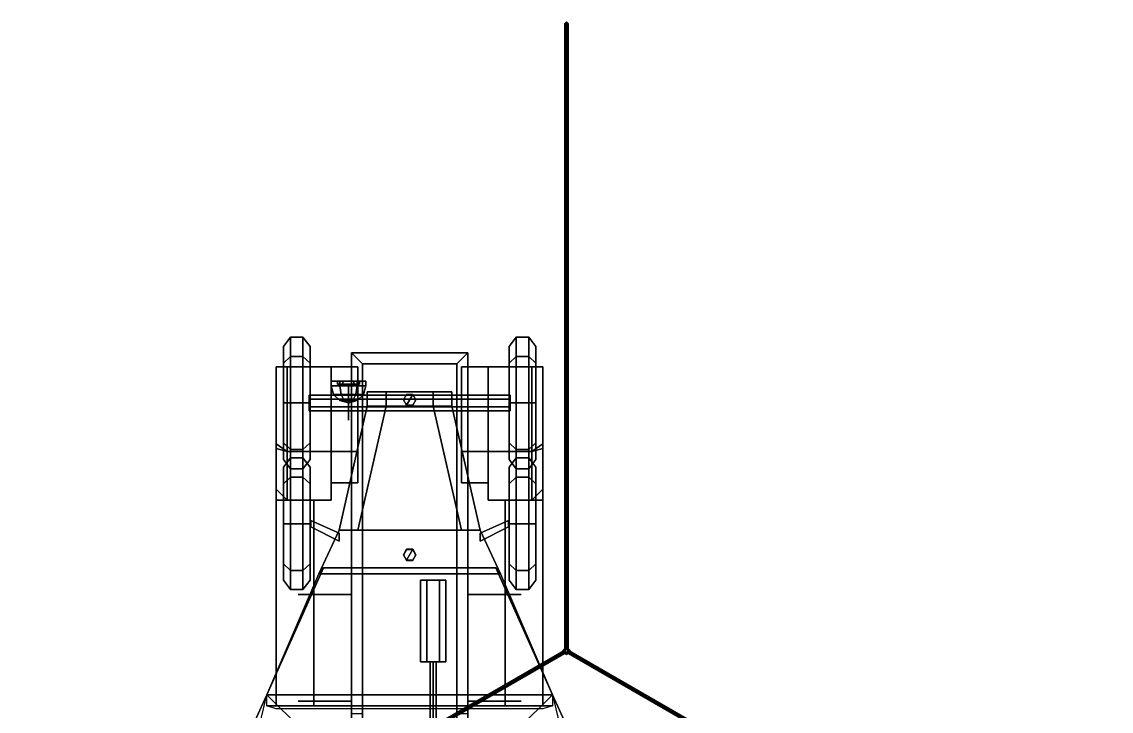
# Model space of a CAD drawing. Extents: x -2.47 to 4.47, y -3.03 to 4.01.
# Drawn here: x -2.47 to 4.47, y -0.39 to 4.01 of the extents above; entities that cross this region are included whole.
import ezdxf

# ---------------------------------------------------------------- set-up
doc = ezdxf.new("R2010")
doc.units = 0
doc.layers.get('0').update_dxf_attribs({"linetype": 'CONTINUOUS'})
doc.layers.add('MUDGUARDS', color=6, linetype='CONTINUOUS')
doc.layers.add('WHEELS', color=2, linetype='CONTINUOUS')

msp = doc.modelspace()

# ---------------------------------------------------------------- linework, layer by layer
for points in [[(1, 4.01), (0.99, 4), (0.99, 0, 8), (1, 0.017, 7.986)], [(0.99, 4), (1, 3.99), (1, 0.0171, 7.9459), (0.99, 0, 8)], [(1.01, 4), (1, 4.01), (1, 0.017, 7.986), (1.01, 0, 8)], [(1, 3.99), (1.01, 4), (1.01, 0, 8), (1, 0.0171, 7.9459)], [(0.37, 1.9, 0.64), (0.37, 1.9, 0.48), (-0.37, 1.9, 0.48), (-0.37, 1.9, 0.64)], [(-0.37, 1.9, 0.48), (-0.37, -2.16, 0.48), (-0.37, -2.16, 0.64), (-0.37, 1.9, 0.64)], [(-0.3, 1.83, 0.48), (-0.3, -2.16, 0.48), (-0.37, -2.16, 0.48), (-0.37, 1.9, 0.48)], [(0.37, 1.9, 0.48), (0.3, 1.83, 0.48), (-0.3, 1.83, 0.48), (-0.37, 1.9, 0.48)], [(-0.37, 1.9, 0.64), (-0.3, 1.83, 0.64), (0.3, 1.83, 0.64), (0.37, 1.9, 0.64)], [(-0.37, 1.9, 0.64), (-0.37, -0.4, 0.64), (-0.3, -0.4, 0.64), (-0.3, 1.83, 0.64)], [(0.37, 1.9, 0.48), (0.37, -2.16, 0.48), (0.3, -2.16, 0.48), (0.3, 1.83, 0.48)], [(0.3, 1.83, 0.64), (0.3, -0.4, 0.64), (0.37, -0.4, 0.64), (0.37, 1.9, 0.64)], [(0.37, -2.16, 0.64), (0.37, -2.16, 0.48), (0.37, 1.9, 0.48), (0.37, 1.9, 0.64)], [(-0.3, 1.83, 0.64), (-0.3, 1.83, 0.48), (0.3, 1.83, 0.48), (0.3, 1.83, 0.64)], [(-0.3, -2.16, 0.64), (-0.3, -2.16, 0.48), (-0.3, 1.83, 0.48), (-0.3, 1.83, 0.64)], [(0.3, 1.83, 0.48), (0.3, -2.16, 0.48), (0.3, -2.16, 0.64), (0.3, 1.83, 0.64)], [(-0.335, 1.72, 0.9947), (-0.445, 1.72, 0.9947), (-0.5, 1.72, 1.09), (-0.28, 1.72, 1.09)], [(-0.5, 1.72, 1.09), (-0.445, 1.72, 0.9947), (-0.445, 1.69, 0.9947), (-0.5, 1.69, 1.09)], [(-0.28, 1.72, 1.09), (-0.5, 1.72, 1.09), (-0.445, 1.72, 1.1853), (-0.335, 1.72, 1.1853)], [(-0.445, 1.72, 1.1853), (-0.5, 1.72, 1.09), (-0.5, 1.69, 1.09), (-0.445, 1.69, 1.1853)], [(-0.4853, 1.635, 1.09), (-0.5, 1.69, 1.09), (-0.445, 1.69, 0.9947), (-0.4376, 1.635, 1.0075)], [(-0.4376, 1.635, 1.1725), (-0.445, 1.69, 1.1853), (-0.5, 1.69, 1.09), (-0.4853, 1.635, 1.09)], [(-0.46, 1.72, 0.92), (-0.32, 1.72, 0.92), (-0.355, 1.72, 0.8594), (-0.425, 1.72, 0.8594)], [(-0.46, 1.72, 0.92), (-0.425, 1.72, 0.8594), (-0.425, 1.7, 0.8594), (-0.46, 1.7, 0.92)], [(-0.425, 1.72, 0.9806), (-0.355, 1.72, 0.9806), (-0.32, 1.72, 0.92), (-0.46, 1.72, 0.92)], [(-0.425, 1.72, 0.9806), (-0.46, 1.72, 0.92), (-0.46, 1.7, 0.92), (-0.425, 1.7, 0.9806)], [(-0.32, 1.7, 0.92), (-0.46, 1.7, 0.92), (-0.425, 1.7, 0.8594), (-0.355, 1.7, 0.8594)], [(-0.355, 1.7, 0.9806), (-0.425, 1.7, 0.9806), (-0.46, 1.7, 0.92), (-0.32, 1.7, 0.92)], [(-0.445, 1.72, 0.9947), (-0.335, 1.72, 0.9947), (-0.335, 1.69, 0.9947), (-0.445, 1.69, 0.9947)], [(-0.335, 1.72, 1.1853), (-0.445, 1.72, 1.1853), (-0.445, 1.69, 1.1853), (-0.335, 1.69, 1.1853)], [(-0.4376, 1.635, 1.0075), (-0.445, 1.69, 0.9947), (-0.335, 1.69, 0.9947), (-0.3424, 1.635, 1.0075)], [(-0.3424, 1.635, 1.1725), (-0.335, 1.69, 1.1853), (-0.445, 1.69, 1.1853), (-0.4376, 1.635, 1.1725)], [(-0.425, 1.72, 0.8594), (-0.355, 1.72, 0.8594), (-0.355, 1.7, 0.8594), (-0.425, 1.7, 0.8594)], [(-0.355, 1.72, 0.9806), (-0.425, 1.72, 0.9806), (-0.425, 1.7, 0.9806), (-0.355, 1.7, 0.9806)], [(-0.355, 1.72, 0.8594), (-0.32, 1.72, 0.92), (-0.32, 1.7, 0.92), (-0.355, 1.7, 0.8594)], [(-0.32, 1.72, 0.92), (-0.355, 1.72, 0.9806), (-0.355, 1.7, 0.9806), (-0.32, 1.7, 0.92)], [(-0.3424, 1.635, 1.0075), (-0.335, 1.69, 0.9947), (-0.28, 1.69, 1.09), (-0.2947, 1.635, 1.09)], [(-0.2947, 1.635, 1.09), (-0.28, 1.69, 1.09), (-0.335, 1.69, 1.1853), (-0.3424, 1.635, 1.1725)], [(-0.335, 1.72, 0.9947), (-0.28, 1.72, 1.09), (-0.28, 1.69, 1.09), (-0.335, 1.69, 0.9947)], [(-0.28, 1.72, 1.09), (-0.335, 1.72, 1.1853), (-0.335, 1.69, 1.1853), (-0.28, 1.69, 1.09)], [(-0.445, 1.5947, 1.09), (-0.4853, 1.635, 1.09), (-0.4376, 1.635, 1.0075), (-0.4175, 1.5947, 1.0424)], [(-0.4175, 1.5947, 1.1376), (-0.4376, 1.635, 1.1725), (-0.4853, 1.635, 1.09), (-0.445, 1.5947, 1.09)], [(-0.4175, 1.5947, 1.0424), (-0.4376, 1.635, 1.0075), (-0.3424, 1.635, 1.0075), (-0.3625, 1.5947, 1.0424)], [(-0.3625, 1.5947, 1.1376), (-0.3424, 1.635, 1.1725), (-0.4376, 1.635, 1.1725), (-0.4175, 1.5947, 1.1376)], [(-0.3625, 1.5947, 1.0424), (-0.3424, 1.635, 1.0075), (-0.2947, 1.635, 1.09), (-0.335, 1.5947, 1.09)], [(-0.335, 1.5947, 1.09), (-0.2947, 1.635, 1.09), (-0.3424, 1.635, 1.1725), (-0.3625, 1.5947, 1.1376)], [(-0.27, 1.65, 0.64), (-0.27, 1.65, 1.19), (0.27, 1.65, 1.19), (0.27, 1.65, 0.64)], [(-0.27, 1.56, 0.64), (-0.27, 1.56, 1.19), (-0.27, 1.65, 1.19), (-0.27, 1.65, 0.64)], [(0.27, 1.65, 0.64), (0.27, 1.56, 0.64), (-0.27, 1.56, 0.64), (-0.27, 1.65, 0.64)], [(-0.27, 1.65, 1.19), (-0.15, 1.65, 1.28), (0.15, 1.65, 1.28), (0.27, 1.65, 1.19)], [(-0.27, 1.56, 1.19), (-0.15, 1.56, 1.28), (-0.15, 1.65, 1.28), (-0.27, 1.65, 1.19)], [(-0.15, 1.65, 1.28), (-0.15, 1.56, 1.28), (0.15, 1.56, 1.28), (0.15, 1.65, 1.28)], [(-0.02, 1.6346, 1.3), (-0.04, 1.6, 1.3), (-0.02, 1.5654, 1.3), (0.02, 1.6346, 1.3)], [(-0.02, 1.6346, 1.28), (-0.04, 1.6, 1.28), (-0.04, 1.6, 1.3), (-0.02, 1.6346, 1.3)], [(-0.04, 1.6, 1.28), (-0.02, 1.5654, 1.28), (-0.02, 1.5654, 1.3), (-0.04, 1.6, 1.3)], [(0.02, 1.6346, 1.3), (-0.02, 1.5654, 1.3), (0.02, 1.5654, 1.3), (0.04, 1.6, 1.3)], [(0.02, 1.6346, 1.28), (-0.02, 1.6346, 1.28), (-0.02, 1.6346, 1.3), (0.02, 1.6346, 1.3)], [(0.04, 1.6, 1.28), (0.02, 1.6346, 1.28), (0.02, 1.6346, 1.3), (0.04, 1.6, 1.3)], [(0.02, 1.5654, 1.28), (0.04, 1.6, 1.28), (0.04, 1.6, 1.3), (0.02, 1.5654, 1.3)], [(0.15, 1.65, 1.28), (0.15, 1.56, 1.28), (0.27, 1.56, 1.19), (0.27, 1.65, 1.19)], [(0.27, 1.65, 1.19), (0.27, 1.56, 1.19), (0.27, 1.56, 0.64), (0.27, 1.65, 0.64)], [(-0.45, 0.77, 0.64), (-0.45, 0.77, 1.19), (-0.27, 1.56, 1.19), (-0.27, 1.56, 0.64)], [(0.27, 1.56, 0.64), (0.45, 0.77, 0.64), (-0.45, 0.77, 0.64), (-0.27, 1.56, 0.64)], [(-0.45, 0.77, 1.19), (-0.33, 0.77, 1.3), (-0.15, 1.56, 1.28), (-0.27, 1.56, 1.19)], [(-0.39, 1.58, 1.09), (-0.445, 1.5947, 1.09), (-0.4175, 1.5947, 1.0424), (-0.39, 1.58, 1.09)], [(-0.39, 1.58, 1.09), (-0.4175, 1.5947, 1.1376), (-0.445, 1.5947, 1.09), (-0.39, 1.58, 1.09)], [(-0.39, 1.58, 1.09), (-0.4175, 1.5947, 1.0424), (-0.3625, 1.5947, 1.0424), (-0.39, 1.58, 1.09)], [(-0.39, 1.58, 1.09), (-0.3625, 1.5947, 1.1376), (-0.4175, 1.5947, 1.1376), (-0.39, 1.58, 1.09)], [(-0.39, 1.58, 1.09), (-0.3625, 1.5947, 1.0424), (-0.335, 1.5947, 1.09), (-0.39, 1.58, 1.09)], [(-0.39, 1.58, 1.09), (-0.335, 1.5947, 1.09), (-0.3625, 1.5947, 1.1376), (-0.39, 1.58, 1.09)], [(-0.15, 1.56, 1.28), (-0.33, 0.77, 1.3), (0.33, 0.77, 1.3), (0.15, 1.56, 1.28)], [(-0.02, 1.5654, 1.28), (0.02, 1.5654, 1.28), (0.02, 1.5654, 1.3), (-0.02, 1.5654, 1.3)], [(0.15, 1.56, 1.28), (0.33, 0.77, 1.3), (0.45, 0.77, 1.19), (0.27, 1.56, 1.19)], [(0.27, 1.56, 1.19), (0.45, 0.77, 1.19), (0.45, 0.77, 0.64), (0.27, 1.56, 0.64)], [(-0.63, 0.83, 0.96), (-0.63, 0.79, 1.01), (-0.45, 0.7, 1.01), (-0.45, 0.75, 0.96)], [(-0.45, 0.75, 0.91), (-0.45, 0.7, 0.89), (-0.63, 0.79, 0.89), (-0.63, 0.83, 0.91)], [(-0.45, 0.75, 0.96), (-0.45, 0.75, 0.91), (-0.63, 0.83, 0.91), (-0.63, 0.83, 0.96)], [(-0.63, 0.79, 1.01), (-0.63, 0.79, 0.89), (-0.45, 0.7, 0.89), (-0.45, 0.7, 1.01)], [(-0.58, 0.49, 0.64), (-0.58, 0.49, 1.34), (-0.45, 0.77, 1.3), (-0.45, 0.77, 0.64)], [(0.45, 0.77, 0.64), (0.58, 0.49, 0.64), (-0.58, 0.49, 0.64), (-0.45, 0.77, 0.64)], [(-0.45, 0.77, 1.3), (-0.58, 0.49, 1.34), (0.58, 0.49, 1.34), (0.45, 0.77, 1.3)], [(-0.45, 0.77, 1.19), (-0.45, 0.77, 1.3), (0.45, 0.77, 1.3), (0.45, 0.77, 1.19)], [(0.63, 0.83, 0.91), (0.63, 0.79, 0.89), (0.45, 0.7, 0.89), (0.45, 0.75, 0.91)], [(0.63, 0.83, 0.96), (0.63, 0.83, 0.91), (0.45, 0.75, 0.91), (0.45, 0.75, 0.96)], [(0.45, 0.75, 0.96), (0.45, 0.7, 1.01), (0.63, 0.79, 1.01), (0.63, 0.83, 0.96)], [(0.45, 0.7, 1.01), (0.45, 0.7, 0.89), (0.63, 0.79, 0.89), (0.63, 0.79, 1.01)], [(0.45, 0.77, 1.3), (0.58, 0.49, 1.34), (0.58, 0.49, 0.64), (0.45, 0.77, 0.64)], [(-0.02, 0.6443, 1.3152), (-0.04, 0.61, 1.32), (-0.04, 0.6128, 1.3398), (-0.02, 0.6471, 1.335)], [(-0.02, 0.6471, 1.335), (-0.04, 0.6128, 1.3398), (-0.02, 0.5785, 1.3446), (0.02, 0.6471, 1.335)], [(0.02, 0.6443, 1.3152), (-0.02, 0.6443, 1.3152), (-0.02, 0.6471, 1.335), (0.02, 0.6471, 1.335)], [(0.02, 0.6471, 1.335), (-0.02, 0.5785, 1.3446), (0.02, 0.5785, 1.3446), (0.04, 0.6128, 1.3398)], [(0.04, 0.61, 1.32), (0.02, 0.6443, 1.3152), (0.02, 0.6471, 1.335), (0.04, 0.6128, 1.3398)], [(-0.04, 0.61, 1.32), (-0.02, 0.5757, 1.3248), (-0.02, 0.5785, 1.3446), (-0.04, 0.6128, 1.3398)], [(-0.02, 0.5757, 1.3248), (0.02, 0.5757, 1.3248), (0.02, 0.5785, 1.3446), (-0.02, 0.5785, 1.3446)], [(0.02, 0.5757, 1.3248), (0.04, 0.61, 1.32), (0.04, 0.6128, 1.3398), (0.02, 0.5785, 1.3446)], [(-0.58, 0.49, 1.75), (-0.91, -0.28, 1.75), (-0.91, -0.28, 1.85), (-0.55, 0.53, 1.79)], [(-0.91, -0.28, 1.85), (0.91, -0.28, 1.85), (0.55, 0.53, 1.79), (-0.55, 0.53, 1.79)], [(-0.91, -0.28, 1.3), (-0.91, -0.28, 1.75), (-0.58, 0.49, 1.75), (-0.58, 0.49, 1.3)], [(-0.91, -0.28, 0.64), (-0.91, -0.28, 1.3), (-0.58, 0.49, 1.3), (-0.58, 0.49, 0.64)], [(0.58, 0.49, 0.64), (0.91, -0.28, 0.64), (-0.91, -0.28, 0.64), (-0.58, 0.49, 0.64)], [(-0.55, 0.53, 1.79), (0.55, 0.53, 1.79), (0.58, 0.49, 1.75), (-0.58, 0.49, 1.75)], [(-0.58, 0.49, 1.34), (-0.58, 0.49, 1.75), (0.58, 0.49, 1.75), (0.58, 0.49, 1.34)], [(0.58, 0.49, 0.64), (0.58, 0.49, 1.34), (-0.58, 0.49, 1.34), (-0.58, 0.49, 0.64)], [(0.55, 0.53, 1.79), (0.91, -0.28, 1.85), (0.91, -0.28, 1.75), (0.58, 0.49, 1.75)], [(0.58, 0.49, 1.75), (0.91, -0.28, 1.75), (0.91, -0.28, 1.3), (0.58, 0.49, 1.3)], [(0.58, 0.49, 1.3), (0.91, -0.28, 1.3), (0.91, -0.28, 0.64), (0.58, 0.49, 0.64)], [(0.19, 0.45, 0.3407), (0.11, 0.45, 0.3407), (0.07, 0.45, 0.41), (0.23, 0.45, 0.41)], [(0.07, 0.45, 0.41), (0.11, 0.45, 0.3407), (0.11, -0.07, 0.3407), (0.07, -0.07, 0.41)], [(0.23, 0.45, 0.41), (0.07, 0.45, 0.41), (0.11, 0.45, 0.4793), (0.19, 0.45, 0.4793)], [(0.11, 0.45, 0.4793), (0.07, 0.45, 0.41), (0.07, -0.07, 0.41), (0.11, -0.07, 0.4793)], [(0.11, 0.45, 0.3407), (0.19, 0.45, 0.3407), (0.19, -0.07, 0.3407), (0.11, -0.07, 0.3407)], [(0.19, 0.45, 0.4793), (0.11, 0.45, 0.4793), (0.11, -0.07, 0.4793), (0.19, -0.07, 0.4793)], [(0.19, 0.45, 0.3407), (0.23, 0.45, 0.41), (0.23, -0.07, 0.41), (0.19, -0.07, 0.3407)], [(0.23, 0.45, 0.41), (0.19, 0.45, 0.4793), (0.19, -0.07, 0.4793), (0.23, -0.07, 0.41)], [(-2.4691, -1.9913), (-2.4728, -2.005), (0.9853, -0.0085, 7.986), (0.995, 0.0087, 8)], [(-2.4554, -1.995), (-2.4691, -1.9913), (0.995, 0.0087, 8), (0.9852, -0.0085, 7.9459)], [(1, 0.025), (0.975, 0), (0.99, 0, 15), (1, 0.01, 15)], [(0.975, 0), (1, -0.025), (1, -0.01, 15), (0.99, 0, 15)], [(1, 0.01, 15), (0.99, 0, 15), (1, -0.01, 15), (1.01, 0, 15)], [(1.025, 0), (1, 0.025), (1, 0.01, 15), (1.01, 0, 15)], [(1, -0.025), (1.025, 0), (1.01, 0, 15), (1, -0.01, 15)], [(4.4691, -1.9913), (4.4554, -1.995), (1.0148, -0.0085, 7.9459), (1.005, 0.0087, 8)], [(4.4728, -2.005), (4.4691, -1.9913), (1.005, 0.0087, 8), (1.0147, -0.0085, 7.986)], [(-2.4728, -2.005), (-2.4591, -2.0087), (1.005, -0.0087, 8), (0.9853, -0.0085, 7.986)], [(-2.4591, -2.0087), (-2.4554, -1.995), (0.9852, -0.0085, 7.9459), (1.005, -0.0087, 8)], [(4.4554, -1.995), (4.4591, -2.0087), (0.995, -0.0087, 8), (1.0148, -0.0085, 7.9459)], [(4.4591, -2.0087), (4.4728, -2.005), (1.0147, -0.0085, 7.986), (0.995, -0.0087, 8)], [(0.23, -0.07, 0.41), (0.07, -0.07, 0.41), (0.11, -0.07, 0.3407), (0.19, -0.07, 0.3407)], [(0.19, -0.07, 0.4793), (0.11, -0.07, 0.4793), (0.07, -0.07, 0.41), (0.23, -0.07, 0.41)], [(0.13, -0.07, 0.39), (0.15, -0.07, 0.37), (0.15, -0.49, 0.37), (0.13, -0.49, 0.39)], [(0.15, -0.07, 0.41), (0.13, -0.07, 0.39), (0.13, -0.49, 0.39), (0.15, -0.49, 0.41)], [(0.15, -0.07, 0.37), (0.17, -0.07, 0.39), (0.17, -0.49, 0.39), (0.15, -0.49, 0.37)], [(0.17, -0.07, 0.39), (0.15, -0.07, 0.41), (0.15, -0.49, 0.41), (0.17, -0.49, 0.39)], [(0.91, -0.28, 0.48), (1.01, -0.7, 0.48), (-1.01, -0.7, 0.48), (-0.91, -0.28, 0.48)], [(-0.91, -0.28, 0.48), (-1.01, -0.5, 0.48), (-1.01, -0.5, 1.85), (-0.91, -0.28, 1.85)], [(-1.01, -0.5, 1.85), (-0.69, -0.5, 2), (-0.91, -0.28, 1.85)], [(0.91, -0.28, 0.64), (0.91, -0.35, 0.64), (-0.91, -0.35, 0.64), (-0.91, -0.28, 0.64)], [(-0.91, -0.28, 1.85), (-0.69, -0.5, 2), (0.69, -0.5, 2), (0.91, -0.28, 1.85)], [(0.91, -0.28, 1.85), (0.69, -0.5, 2), (1.01, -0.5, 1.85)], [(1.01, -0.5, 1.85), (1.01, -0.5, 0.48), (0.91, -0.28, 0.48), (0.91, -0.28, 1.85)], [(0.91, -0.35, 0.64), (0.85, -0.37, 0.64), (-0.85, -0.37, 0.64), (-0.91, -0.35, 0.64)]]:
    msp.add_3dface(points)
at = {"layer": 'MUDGUARDS'}
for points in [[(-0.85, 1.81, 0.93), (-0.78, 1.81, 1), (-0.78, 1.27, 1), (-0.85, 1.29, 0.93)], [(-0.78, 1.81, 1), (-0.85, 1.81, 0.93), (-0.85, 1.29, 0.93), (-0.78, 1.27, 1)], [(-0.78, 1.81, 1), (-0.5, 1.81, 1), (-0.5, 1.27, 1), (-0.78, 1.27, 1)], [(-0.5, 1.81, 1), (-0.78, 1.81, 1), (-0.78, 1.27, 1), (-0.5, 1.27, 1)], [(-0.5, 1.81, 1), (-0.33, 1.81, 0.65), (-0.33, 1.27, 0.65), (-0.5, 1.27, 1)], [(-0.33, 1.81, 0.65), (-0.5, 1.81, 1), (-0.5, 1.27, 1), (-0.33, 1.27, 0.65)], [(0.5, 1.81, 1), (0.33, 1.81, 0.65), (0.33, 1.27, 0.65), (0.5, 1.27, 1)], [(0.33, 1.81, 0.65), (0.5, 1.81, 1), (0.5, 1.27, 1), (0.33, 1.27, 0.65)], [(0.5, 1.81, 1), (0.78, 1.81, 1), (0.78, 1.27, 1), (0.5, 1.27, 1)], [(0.78, 1.81, 1), (0.5, 1.81, 1), (0.5, 1.27, 1), (0.78, 1.27, 1)], [(0.78, 1.81, 1), (0.85, 1.81, 0.93), (0.85, 1.29, 0.93), (0.78, 1.27, 1)], [(0.85, 1.81, 0.93), (0.78, 1.81, 1), (0.78, 1.27, 1), (0.85, 1.29, 0.93)], [(-0.39, 1.7, 0.77), (-0.39, 1.7, 1), (-0.39, 1.6, 1.04), (-0.39, 1.47, 0.77)], [(-0.39, 1.7, 1), (-0.39, 1.7, 0.77), (-0.39, 1.47, 0.77), (-0.39, 1.6, 1.04)], [(-0.85, 1.32, 0.93), (-0.78, 1.27, 1), (-0.78, 0.96, 0.45), (-0.85, 1.03, 0.42)], [(-0.78, 1.27, 1), (-0.85, 1.32, 0.93), (-0.85, 1.03, 0.42), (-0.78, 0.96, 0.45)], [(0.85, 1.32, 0.93), (0.78, 1.27, 1), (0.78, 0.96, 0.45), (0.85, 1.03, 0.42)], [(0.78, 1.27, 1), (0.85, 1.32, 0.93), (0.85, 1.03, 0.42), (0.78, 0.96, 0.45)], [(-0.5, 1.27, 1), (-0.78, 1.27, 1), (-0.78, 0.96, 0.45), (-0.5, 0.96, 0.45)], [(-0.78, 1.27, 1), (-0.5, 1.27, 1), (-0.5, 0.96, 0.45), (-0.78, 0.96, 0.45)], [(-0.33, 1.27, 0.65), (-0.5, 1.27, 1), (-0.5, 1.07, 0.65), (-0.33, 1.07, 0.65)], [(-0.5, 1.27, 1), (-0.33, 1.27, 0.65), (-0.33, 1.07, 0.65), (-0.5, 1.07, 0.65)], [(0.5, 1.27, 1), (0.33, 1.27, 0.65), (0.33, 1.07, 0.65), (0.5, 1.07, 0.65)], [(0.33, 1.27, 0.65), (0.5, 1.27, 1), (0.5, 1.07, 0.65), (0.33, 1.07, 0.65)], [(0.78, 1.27, 1), (0.5, 1.27, 1), (0.5, 0.96, 0.45), (0.78, 0.96, 0.45)], [(0.5, 1.27, 1), (0.78, 1.27, 1), (0.78, 0.96, 0.45), (0.5, 0.96, 0.45)], [(-0.85, 0.96, 0.45), (-0.85, 1.03, 0.42), (-0.85, -0.35, 0.42), (-0.85, -0.35, 0.45)], [(-0.85, 1.03, 0.42), (-0.85, 0.96, 0.45), (-0.85, -0.35, 0.45), (-0.85, -0.35, 0.42)], [(0.85, 1.03, 0.42), (0.85, 0.96, 0.45), (0.85, -0.35, 0.45), (0.85, -0.35, 0.42)], [(0.85, 0.96, 0.45), (0.85, 1.03, 0.42), (0.85, -0.35, 0.42), (0.85, -0.35, 0.45)], [(-0.85, 0.96, 0.45), (-0.61, 0.96, 0.45), (-0.61, -0.35, 0.45), (-0.85, -0.35, 0.45)], [(-0.61, 0.96, 0.45), (-0.85, 0.96, 0.45), (-0.85, -0.35, 0.45), (-0.61, -0.35, 0.45)], [(0.61, 0.96, 0.45), (0.85, 0.96, 0.45), (0.85, -0.35, 0.45), (0.61, -0.35, 0.45)], [(0.85, 0.96, 0.45), (0.61, 0.96, 0.45), (0.61, -0.35, 0.45), (0.85, -0.35, 0.45)], [(-0.71, 0.36, 0.45), (-0.37, 0.36, 0.45), (-0.37, 0.36, 0.61), (-0.5, 0.36, 0.61)], [(-0.37, 0.36, 0.45), (-0.71, 0.36, 0.45), (-0.5, 0.36, 0.61), (-0.37, 0.36, 0.61)], [(0.71, 0.36, 0.45), (0.37, 0.36, 0.45), (0.37, 0.36, 0.61), (0.5, 0.36, 0.61)], [(0.37, 0.36, 0.45), (0.71, 0.36, 0.45), (0.5, 0.36, 0.61), (0.37, 0.36, 0.61)], [(-0.37, -0.32, 0.45), (-0.71, -0.32, 0.45), (-0.5, -0.32, 0.61), (-0.37, -0.32, 0.61)], [(-0.71, -0.32, 0.45), (-0.37, -0.32, 0.45), (-0.37, -0.32, 0.61), (-0.5, -0.32, 0.61)], [(0.71, -0.32, 0.45), (0.37, -0.32, 0.45), (0.37, -0.32, 0.61), (0.5, -0.32, 0.61)], [(0.37, -0.32, 0.45), (0.71, -0.32, 0.45), (0.5, -0.32, 0.61), (0.37, -0.32, 0.61)]]:
    msp.add_3dface(points, dxfattribs=at)
at = {"layer": 'WHEELS'}
for points in [[(-0.76, 2, 0.42), (-0.76, 1.877, 0.123), (-0.805, 1.8346, 0.1654), (-0.805, 1.94, 0.42)], [(-0.76, 1.877, 0.717), (-0.76, 2, 0.42), (-0.805, 1.94, 0.42), (-0.805, 1.8346, 0.6746)], [(-0.68, 2, 0.42), (-0.68, 1.877, 0.123), (-0.76, 1.877, 0.123), (-0.76, 2, 0.42)], [(-0.68, 1.877, 0.717), (-0.68, 2, 0.42), (-0.76, 2, 0.42), (-0.76, 1.877, 0.717)], [(-0.68, 1.877, 0.123), (-0.68, 2, 0.42), (-0.635, 1.94, 0.42), (-0.635, 1.8346, 0.1654)], [(-0.68, 2, 0.42), (-0.68, 1.877, 0.717), (-0.635, 1.8346, 0.6746), (-0.635, 1.94, 0.42)], [(0.68, 2, 0.42), (0.68, 1.877, 0.123), (0.635, 1.8346, 0.1654), (0.635, 1.94, 0.42)], [(0.68, 1.877, 0.717), (0.68, 2, 0.42), (0.635, 1.94, 0.42), (0.635, 1.8346, 0.6746)], [(0.76, 2, 0.42), (0.76, 1.877, 0.123), (0.68, 1.877, 0.123), (0.68, 2, 0.42)], [(0.76, 1.877, 0.717), (0.76, 2, 0.42), (0.68, 2, 0.42), (0.68, 1.877, 0.717)], [(0.76, 1.877, 0.123), (0.76, 2, 0.42), (0.805, 1.94, 0.42), (0.805, 1.8346, 0.1654)], [(0.76, 2, 0.42), (0.76, 1.877, 0.717), (0.805, 1.8346, 0.6746), (0.805, 1.94, 0.42)], [(-0.805, 1.3254, 0.1654), (-0.805, 1.94, 0.42), (-0.805, 1.8346, 0.1654), (-0.805, 1.58, 0.06)], [(-0.805, 1.22, 0.42), (-0.805, 1.8346, 0.6746), (-0.805, 1.94, 0.42), (-0.805, 1.3254, 0.1654)], [(-0.76, 1.877, 0.123), (-0.76, 1.58), (-0.805, 1.58, 0.06), (-0.805, 1.8346, 0.1654)], [(-0.76, 1.58, 0.84), (-0.76, 1.877, 0.717), (-0.805, 1.8346, 0.6746), (-0.805, 1.58, 0.78)], [(-0.68, 1.877, 0.123), (-0.68, 1.58), (-0.76, 1.58), (-0.76, 1.877, 0.123)], [(-0.68, 1.58, 0.84), (-0.68, 1.877, 0.717), (-0.76, 1.877, 0.717), (-0.76, 1.58, 0.84)], [(-0.68, 1.58), (-0.68, 1.877, 0.123), (-0.635, 1.8346, 0.1654), (-0.635, 1.58, 0.06)], [(-0.68, 1.877, 0.717), (-0.68, 1.58, 0.84), (-0.635, 1.58, 0.78), (-0.635, 1.8346, 0.6746)], [(-0.635, 1.94, 0.42), (-0.635, 1.3254, 0.6746), (-0.635, 1.22, 0.42), (-0.635, 1.8346, 0.1654)], [(-0.635, 1.8346, 0.6746), (-0.635, 1.58, 0.78), (-0.635, 1.3254, 0.6746), (-0.635, 1.94, 0.42)], [(0.635, 1.3254, 0.1654), (0.635, 1.94, 0.42), (0.635, 1.8346, 0.1654), (0.635, 1.58, 0.06)], [(0.635, 1.22, 0.42), (0.635, 1.8346, 0.6746), (0.635, 1.94, 0.42), (0.635, 1.3254, 0.1654)], [(0.68, 1.877, 0.123), (0.68, 1.58), (0.635, 1.58, 0.06), (0.635, 1.8346, 0.1654)], [(0.68, 1.58, 0.84), (0.68, 1.877, 0.717), (0.635, 1.8346, 0.6746), (0.635, 1.58, 0.78)], [(0.76, 1.877, 0.123), (0.76, 1.58), (0.68, 1.58), (0.68, 1.877, 0.123)], [(0.76, 1.58, 0.84), (0.76, 1.877, 0.717), (0.68, 1.877, 0.717), (0.68, 1.58, 0.84)], [(0.76, 1.58), (0.76, 1.877, 0.123), (0.805, 1.8346, 0.1654), (0.805, 1.58, 0.06)], [(0.76, 1.877, 0.717), (0.76, 1.58, 0.84), (0.805, 1.58, 0.78), (0.805, 1.8346, 0.6746)], [(0.805, 1.94, 0.42), (0.805, 1.3254, 0.6746), (0.805, 1.22, 0.42), (0.805, 1.8346, 0.1654)], [(0.805, 1.8346, 0.6746), (0.805, 1.58, 0.78), (0.805, 1.3254, 0.6746), (0.805, 1.94, 0.42)], [(-0.805, 1.3254, 0.6746), (-0.805, 1.58, 0.78), (-0.805, 1.8346, 0.6746), (-0.805, 1.22, 0.42)], [(-0.635, 1.8346, 0.1654), (-0.635, 1.22, 0.42), (-0.635, 1.3254, 0.1654), (-0.635, 1.58, 0.06)], [(0.635, 1.3254, 0.6746), (0.635, 1.58, 0.78), (0.635, 1.8346, 0.6746), (0.635, 1.22, 0.42)], [(0.805, 1.8346, 0.1654), (0.805, 1.22, 0.42), (0.805, 1.3254, 0.1654), (0.805, 1.58, 0.06)], [(0.64, 1.63, 0.42), (0.64, 1.605, 0.3767), (-0.64, 1.605, 0.3767), (-0.64, 1.63, 0.42)], [(0.64, 1.605, 0.4633), (0.64, 1.63, 0.42), (-0.64, 1.63, 0.42), (-0.64, 1.605, 0.4633)], [(0.64, 1.605, 0.3767), (0.64, 1.555, 0.3767), (-0.64, 1.555, 0.3767), (-0.64, 1.605, 0.3767)], [(0.64, 1.555, 0.4633), (0.64, 1.605, 0.4633), (-0.64, 1.605, 0.4633), (-0.64, 1.555, 0.4633)], [(-0.76, 1.58), (-0.76, 1.283, 0.123), (-0.805, 1.3254, 0.1654), (-0.805, 1.58, 0.06)], [(-0.76, 1.283, 0.717), (-0.76, 1.58, 0.84), (-0.805, 1.58, 0.78), (-0.805, 1.3254, 0.6746)], [(-0.68, 1.58), (-0.68, 1.283, 0.123), (-0.76, 1.283, 0.123), (-0.76, 1.58)], [(-0.68, 1.283, 0.717), (-0.68, 1.58, 0.84), (-0.76, 1.58, 0.84), (-0.76, 1.283, 0.717)], [(-0.68, 1.283, 0.123), (-0.68, 1.58), (-0.635, 1.58, 0.06), (-0.635, 1.3254, 0.1654)], [(-0.68, 1.58, 0.84), (-0.68, 1.283, 0.717), (-0.635, 1.3254, 0.6746), (-0.635, 1.58, 0.78)], [(0.64, 1.555, 0.3767), (0.64, 1.53, 0.42), (-0.64, 1.53, 0.42), (-0.64, 1.555, 0.3767)], [(0.64, 1.53, 0.42), (0.64, 1.555, 0.4633), (-0.64, 1.555, 0.4633), (-0.64, 1.53, 0.42)], [(0.68, 1.58), (0.68, 1.283, 0.123), (0.635, 1.3254, 0.1654), (0.635, 1.58, 0.06)], [(0.68, 1.283, 0.717), (0.68, 1.58, 0.84), (0.635, 1.58, 0.78), (0.635, 1.3254, 0.6746)], [(0.76, 1.58), (0.76, 1.283, 0.123), (0.68, 1.283, 0.123), (0.68, 1.58)], [(0.76, 1.283, 0.717), (0.76, 1.58, 0.84), (0.68, 1.58, 0.84), (0.68, 1.283, 0.717)], [(0.76, 1.283, 0.123), (0.76, 1.58), (0.805, 1.58, 0.06), (0.805, 1.3254, 0.1654)], [(0.76, 1.58, 0.84), (0.76, 1.283, 0.717), (0.805, 1.3254, 0.6746), (0.805, 1.58, 0.78)], [(-0.76, 1.283, 0.123), (-0.76, 1.16, 0.42), (-0.805, 1.22, 0.42), (-0.805, 1.3254, 0.1654)], [(-0.76, 1.16, 0.42), (-0.76, 1.283, 0.717), (-0.805, 1.3254, 0.6746), (-0.805, 1.22, 0.42)], [(-0.68, 1.16, 0.42), (-0.68, 1.283, 0.123), (-0.635, 1.3254, 0.1654), (-0.635, 1.22, 0.42)], [(-0.68, 1.283, 0.717), (-0.68, 1.16, 0.42), (-0.635, 1.22, 0.42), (-0.635, 1.3254, 0.6746)], [(0.68, 1.283, 0.123), (0.68, 1.16, 0.42), (0.635, 1.22, 0.42), (0.635, 1.3254, 0.1654)], [(0.68, 1.16, 0.42), (0.68, 1.283, 0.717), (0.635, 1.3254, 0.6746), (0.635, 1.22, 0.42)], [(0.76, 1.16, 0.42), (0.76, 1.283, 0.123), (0.805, 1.3254, 0.1654), (0.805, 1.22, 0.42)], [(0.76, 1.283, 0.717), (0.76, 1.16, 0.42), (0.805, 1.22, 0.42), (0.805, 1.3254, 0.6746)], [(-0.68, 1.283, 0.123), (-0.68, 1.16, 0.42), (-0.76, 1.16, 0.42), (-0.76, 1.283, 0.123)], [(-0.68, 1.16, 0.42), (-0.68, 1.283, 0.717), (-0.76, 1.283, 0.717), (-0.76, 1.16, 0.42)], [(0.76, 1.283, 0.123), (0.76, 1.16, 0.42), (0.68, 1.16, 0.42), (0.68, 1.283, 0.123)], [(0.76, 1.16, 0.42), (0.76, 1.283, 0.717), (0.68, 1.283, 0.717), (0.68, 1.16, 0.42)], [(-0.76, 1.23, 0.95), (-0.76, 1.107, 0.653), (-0.805, 1.0646, 0.6954), (-0.805, 1.17, 0.95)], [(-0.76, 1.107, 1.247), (-0.76, 1.23, 0.95), (-0.805, 1.17, 0.95), (-0.805, 1.0646, 1.2046)], [(-0.68, 1.23, 0.95), (-0.68, 1.107, 0.653), (-0.76, 1.107, 0.653), (-0.76, 1.23, 0.95)], [(-0.68, 1.107, 1.247), (-0.68, 1.23, 0.95), (-0.76, 1.23, 0.95), (-0.76, 1.107, 1.247)], [(-0.68, 1.107, 0.653), (-0.68, 1.23, 0.95), (-0.635, 1.17, 0.95), (-0.635, 1.0646, 0.6954)], [(-0.68, 1.23, 0.95), (-0.68, 1.107, 1.247), (-0.635, 1.0646, 1.2046), (-0.635, 1.17, 0.95)], [(0.68, 1.23, 0.95), (0.68, 1.107, 0.653), (0.635, 1.0646, 0.6954), (0.635, 1.17, 0.95)], [(0.68, 1.107, 1.247), (0.68, 1.23, 0.95), (0.635, 1.17, 0.95), (0.635, 1.0646, 1.2046)], [(0.76, 1.23, 0.95), (0.76, 1.107, 0.653), (0.68, 1.107, 0.653), (0.68, 1.23, 0.95)], [(0.76, 1.107, 1.247), (0.76, 1.23, 0.95), (0.68, 1.23, 0.95), (0.68, 1.107, 1.247)], [(0.76, 1.107, 0.653), (0.76, 1.23, 0.95), (0.805, 1.17, 0.95), (0.805, 1.0646, 0.6954)], [(0.76, 1.23, 0.95), (0.76, 1.107, 1.247), (0.805, 1.0646, 1.2046), (0.805, 1.17, 0.95)], [(-0.805, 0.5554, 0.6954), (-0.805, 1.17, 0.95), (-0.805, 1.0646, 0.6954), (-0.805, 0.81, 0.59)], [(-0.805, 0.45, 0.95), (-0.805, 1.0646, 1.2046), (-0.805, 1.17, 0.95), (-0.805, 0.5554, 0.6954)], [(-0.635, 1.17, 0.95), (-0.635, 0.5554, 1.2046), (-0.635, 0.45, 0.95), (-0.635, 1.0646, 0.6954)], [(-0.635, 1.0646, 1.2046), (-0.635, 0.81, 1.31), (-0.635, 0.5554, 1.2046), (-0.635, 1.17, 0.95)], [(0.635, 0.5554, 0.6954), (0.635, 1.17, 0.95), (0.635, 1.0646, 0.6954), (0.635, 0.81, 0.59)], [(0.635, 0.45, 0.95), (0.635, 1.0646, 1.2046), (0.635, 1.17, 0.95), (0.635, 0.5554, 0.6954)], [(0.805, 1.17, 0.95), (0.805, 0.5554, 1.2046), (0.805, 0.45, 0.95), (0.805, 1.0646, 0.6954)], [(0.805, 1.0646, 1.2046), (0.805, 0.81, 1.31), (0.805, 0.5554, 1.2046), (0.805, 1.17, 0.95)], [(-0.76, 1.107, 0.653), (-0.76, 0.81, 0.53), (-0.805, 0.81, 0.59), (-0.805, 1.0646, 0.6954)], [(-0.76, 0.81, 1.37), (-0.76, 1.107, 1.247), (-0.805, 1.0646, 1.2046), (-0.805, 0.81, 1.31)], [(-0.805, 0.5554, 1.2046), (-0.805, 0.81, 1.31), (-0.805, 1.0646, 1.2046), (-0.805, 0.45, 0.95)], [(-0.68, 1.107, 0.653), (-0.68, 0.81, 0.53), (-0.76, 0.81, 0.53), (-0.76, 1.107, 0.653)], [(-0.68, 0.81, 1.37), (-0.68, 1.107, 1.247), (-0.76, 1.107, 1.247), (-0.76, 0.81, 1.37)], [(-0.68, 0.81, 0.53), (-0.68, 1.107, 0.653), (-0.635, 1.0646, 0.6954), (-0.635, 0.81, 0.59)], [(-0.68, 1.107, 1.247), (-0.68, 0.81, 1.37), (-0.635, 0.81, 1.31), (-0.635, 1.0646, 1.2046)], [(-0.635, 1.0646, 0.6954), (-0.635, 0.45, 0.95), (-0.635, 0.5554, 0.6954), (-0.635, 0.81, 0.59)], [(0.68, 1.107, 0.653), (0.68, 0.81, 0.53), (0.635, 0.81, 0.59), (0.635, 1.0646, 0.6954)], [(0.68, 0.81, 1.37), (0.68, 1.107, 1.247), (0.635, 1.0646, 1.2046), (0.635, 0.81, 1.31)], [(0.635, 0.5554, 1.2046), (0.635, 0.81, 1.31), (0.635, 1.0646, 1.2046), (0.635, 0.45, 0.95)], [(0.76, 1.107, 0.653), (0.76, 0.81, 0.53), (0.68, 0.81, 0.53), (0.68, 1.107, 0.653)], [(0.76, 0.81, 1.37), (0.76, 1.107, 1.247), (0.68, 1.107, 1.247), (0.68, 0.81, 1.37)], [(0.76, 0.81, 0.53), (0.76, 1.107, 0.653), (0.805, 1.0646, 0.6954), (0.805, 0.81, 0.59)], [(0.76, 1.107, 1.247), (0.76, 0.81, 1.37), (0.805, 0.81, 1.31), (0.805, 1.0646, 1.2046)], [(0.805, 1.0646, 0.6954), (0.805, 0.45, 0.95), (0.805, 0.5554, 0.6954), (0.805, 0.81, 0.59)], [(-0.76, 0.81, 0.53), (-0.76, 0.513, 0.653), (-0.805, 0.5554, 0.6954), (-0.805, 0.81, 0.59)], [(-0.76, 0.513, 1.247), (-0.76, 0.81, 1.37), (-0.805, 0.81, 1.31), (-0.805, 0.5554, 1.2046)], [(-0.68, 0.81, 0.53), (-0.68, 0.513, 0.653), (-0.76, 0.513, 0.653), (-0.76, 0.81, 0.53)], [(-0.68, 0.513, 1.247), (-0.68, 0.81, 1.37), (-0.76, 0.81, 1.37), (-0.76, 0.513, 1.247)], [(-0.68, 0.513, 0.653), (-0.68, 0.81, 0.53), (-0.635, 0.81, 0.59), (-0.635, 0.5554, 0.6954)], [(-0.68, 0.81, 1.37), (-0.68, 0.513, 1.247), (-0.635, 0.5554, 1.2046), (-0.635, 0.81, 1.31)], [(0.68, 0.81, 0.53), (0.68, 0.513, 0.653), (0.635, 0.5554, 0.6954), (0.635, 0.81, 0.59)], [(0.68, 0.513, 1.247), (0.68, 0.81, 1.37), (0.635, 0.81, 1.31), (0.635, 0.5554, 1.2046)], [(0.76, 0.81, 0.53), (0.76, 0.513, 0.653), (0.68, 0.513, 0.653), (0.68, 0.81, 0.53)], [(0.76, 0.513, 1.247), (0.76, 0.81, 1.37), (0.68, 0.81, 1.37), (0.68, 0.513, 1.247)], [(0.76, 0.513, 0.653), (0.76, 0.81, 0.53), (0.805, 0.81, 0.59), (0.805, 0.5554, 0.6954)], [(0.76, 0.81, 1.37), (0.76, 0.513, 1.247), (0.805, 0.5554, 1.2046), (0.805, 0.81, 1.31)], [(-0.76, 0.513, 0.653), (-0.76, 0.39, 0.95), (-0.805, 0.45, 0.95), (-0.805, 0.5554, 0.6954)], [(-0.76, 0.39, 0.95), (-0.76, 0.513, 1.247), (-0.805, 0.5554, 1.2046), (-0.805, 0.45, 0.95)], [(-0.68, 0.513, 0.653), (-0.68, 0.39, 0.95), (-0.76, 0.39, 0.95), (-0.76, 0.513, 0.653)], [(-0.68, 0.39, 0.95), (-0.68, 0.513, 1.247), (-0.76, 0.513, 1.247), (-0.76, 0.39, 0.95)], [(-0.68, 0.39, 0.95), (-0.68, 0.513, 0.653), (-0.635, 0.5554, 0.6954), (-0.635, 0.45, 0.95)], [(-0.68, 0.513, 1.247), (-0.68, 0.39, 0.95), (-0.635, 0.45, 0.95), (-0.635, 0.5554, 1.2046)], [(0.68, 0.513, 0.653), (0.68, 0.39, 0.95), (0.635, 0.45, 0.95), (0.635, 0.5554, 0.6954)], [(0.68, 0.39, 0.95), (0.68, 0.513, 1.247), (0.635, 0.5554, 1.2046), (0.635, 0.45, 0.95)], [(0.76, 0.513, 0.653), (0.76, 0.39, 0.95), (0.68, 0.39, 0.95), (0.68, 0.513, 0.653)], [(0.76, 0.39, 0.95), (0.76, 0.513, 1.247), (0.68, 0.513, 1.247), (0.68, 0.39, 0.95)], [(0.76, 0.39, 0.95), (0.76, 0.513, 0.653), (0.805, 0.5554, 0.6954), (0.805, 0.45, 0.95)], [(0.76, 0.513, 1.247), (0.76, 0.39, 0.95), (0.805, 0.45, 0.95), (0.805, 0.5554, 1.2046)]]:
    msp.add_3dface(points, dxfattribs=at)

doc.saveas('drawing.dxf')
